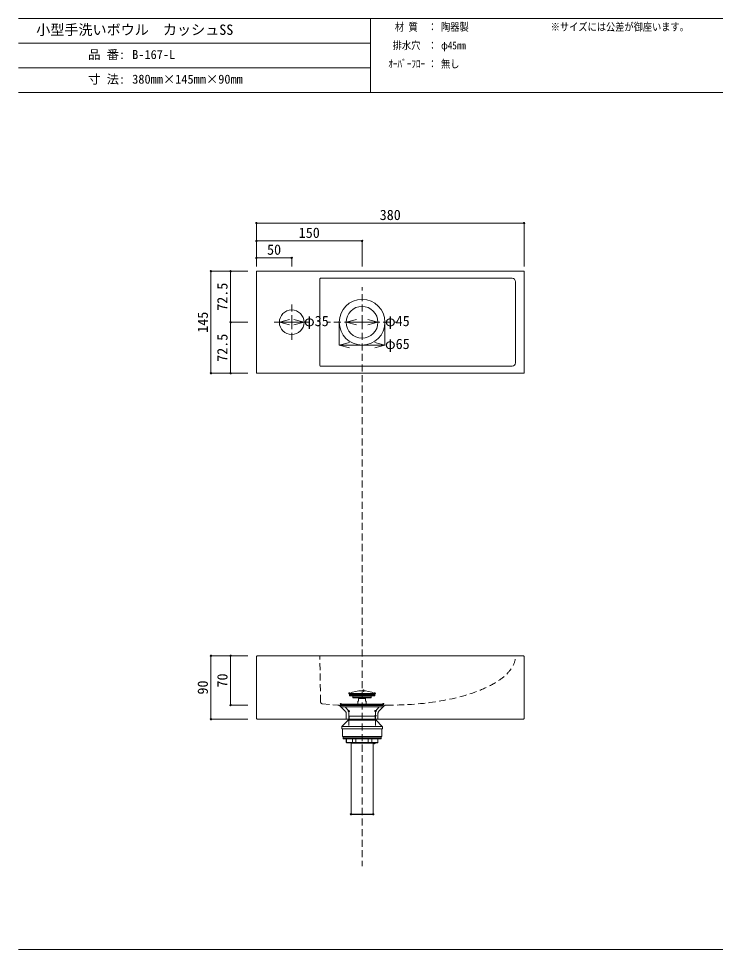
# Model space of a CAD drawing. Units: millimetres, scale not verified. Extents: x -1002 to 1043, y -687 to 1860.
# Drawn here: x -1002 to -12, y -687 to 635 of the extents above; entities that cross this region are included whole.
import ezdxf
from ezdxf.enums import TextEntityAlignment as Align

# ---------------------------------------------------------------- set-up
doc = ezdxf.new("R2010")
doc.units = ezdxf.units.MM
doc.header["$LTSCALE"] = 5
doc.header["$PDMODE"] = 32
doc.header["$PDSIZE"] = 2
doc.linetypes.add('DASHED2', pattern=[3, 2, -1])
doc.layers.add('F-0', color=7, linetype='Continuous', lineweight=15)
doc.styles.add('ＭＳ ゴシック', font='')
doc.styles.get('ＭＳ ゴシック').set_extended_font_data('MS Gothic')

msp = doc.modelspace()

# ---------------------------------------------------------------- linework, layer by layer
at = {"layer": 'F-0'}
for p, q in [((1002.034, 635.036), (-1002.086, 635.036)), ((-502.086, 635.036), (-502.086, 530.036)), ((-502.086, 600.036), (-1002.086, 600.036)), ((-502.086, 565.036), (-1002.086, 565.036)), ((1002.034, 530.036), (-1002.086, 530.036)), ((-664.223, 344.517), (-284.223, 344.517)), ((-664.223, 344.517), (-664.223, 282.851)), ((-284.223, 344.517), (-284.223, 282.851)), ((-664.223, 319.165), (-514.223, 319.165)), ((-664.223, 319.165), (-664.223, 282.851)), ((-514.223, 319.165), (-514.223, 282.851)), ((-664.223, 295.184), (-614.223, 295.184)), ((-664.223, 295.184), (-664.223, 282.851)), ((-614.223, 295.184), (-614.223, 282.851)), ((-728.872, 276.281), (-728.872, 131.281)), ((-728.872, 276.281), (-676.36, 276.281)), ((-701.027, 276.281), (-701.027, 203.781)), ((-701.027, 276.281), (-676.36, 276.281)), ((-664.223, 131.281), (-664.223, 276.281)), ((-284.223, 276.281), (-664.223, 276.281)), ((-574.223, 265.281), (-574.223, 142.281)), ((-573.223, 266.281), (-301.223, 266.281)), ((-284.223, 131.281), (-284.223, 276.281)), ((-296.223, 146.281), (-296.223, 261.281)), ((-701.027, 203.781), (-676.36, 203.781)), ((-701.027, 203.781), (-701.027, 131.281)), ((-631.723, 203.781), (-617.234, 207.664)), ((-631.723, 203.781), (-596.723, 203.781)), ((-631.723, 203.781), (-617.234, 199.899)), ((-596.723, 203.781), (-611.211, 207.664)), ((-596.723, 203.781), (-611.211, 199.899)), ((-546.723, 171.281), (-546.723, 203.781)), ((-536.723, 203.781), (-522.234, 207.664)), ((-536.723, 203.781), (-491.723, 203.781)), ((-536.723, 203.781), (-522.234, 199.899)), ((-491.723, 203.781), (-506.211, 207.664)), ((-491.723, 203.781), (-506.211, 199.899)), ((-481.723, 171.281), (-481.723, 203.781)), ((-546.723, 171.281), (-532.234, 175.164)), ((-481.723, 171.281), (-496.211, 175.164)), ((-546.723, 171.281), (-481.723, 171.281)), ((-546.723, 171.281), (-532.234, 167.399)), ((-481.723, 171.281), (-496.211, 167.399)), ((-573.223, 141.281), (-301.223, 141.281)), ((-728.872, 131.281), (-676.36, 131.281)), ((-701.027, 131.281), (-676.36, 131.281)), ((-284.223, 131.281), (-664.223, 131.281)), ((-728.872, -270.082), (-728.872, -360.082)), ((-728.872, -270.082), (-676.36, -270.082)), ((-701.027, -270.082), (-701.027, -340.082)), ((-701.027, -270.082), (-676.36, -270.082)), ((-664.223, -359.082), (-664.223, -271.082)), ((-285.223, -270.082), (-663.223, -270.082)), ((-284.223, -359.082), (-284.223, -271.082)), ((-532.223, -323.619), (-496.223, -323.619)), ((-532.223, -323.619), (-532.223, -324.619)), ((-532.223, -324.619), (-496.223, -324.619)), ((-532.223, -325.319), (-496.223, -325.319)), ((-532.223, -326.619), (-532.223, -325.319)), ((-532.223, -326.619), (-496.223, -326.619)), ((-532.022, -325.119), (-496.423, -325.119)), ((-531.723, -327.119), (-496.723, -327.119)), ((-527.223, -325.119), (-527.223, -324.619)), ((-527.223, -328.619), (-527.223, -327.119)), ((-527.223, -328.619), (-501.223, -328.619)), ((-527.223, -328.619), (-501.223, -328.619)), ((-527.223, -328.619), (-527.223, -329.619)), ((-527.223, -329.619), (-501.223, -329.619)), ((-519.223, -334.619), (-519.223, -329.624)), ((-509.223, -334.619), (-509.223, -329.624)), ((-501.223, -325.119), (-501.223, -324.619)), ((-501.223, -328.619), (-501.223, -327.119)), ((-501.223, -328.619), (-501.223, -329.619)), ((-496.223, -323.619), (-496.223, -324.619)), ((-496.223, -326.619), (-496.223, -325.319)), ((-701.027, -340.082), (-676.36, -340.082)), ((-544.223, -338.969), (-484.223, -338.969)), ((-544.223, -340.269), (-544.223, -338.969)), ((-544.223, -340.269), (-484.223, -340.269)), ((-542.741, -340.497), (-544.223, -340.269)), ((-542.741, -340.497), (-544.223, -340.269)), ((-544.223, -340.497), (-484.223, -340.497)), ((-544.223, -342.497), (-544.223, -340.497)), ((-544.223, -342.497), (-484.223, -342.497)), ((-533.223, -348.598), (-538.473, -342.497)), ((-520.123, -334.619), (-519.223, -334.619)), ((-520.123, -338.969), (-520.123, -334.619)), ((-509.223, -330.619), (-519.223, -330.619)), ((-509.223, -334.619), (-508.323, -334.619)), ((-508.323, -338.969), (-508.323, -334.619)), ((-495.223, -348.598), (-489.973, -342.497)), ((-485.704, -340.497), (-484.223, -340.269)), ((-485.704, -340.497), (-484.223, -340.269)), ((-484.223, -340.269), (-484.223, -338.969)), ((-484.223, -342.497), (-484.223, -340.497)), ((-533.223, -348.598), (-533.223, -356.19)), ((-495.223, -355.566), (-533.223, -355.566)), ((-533.223, -361.566), (-533.223, -355.566)), ((-533.223, -361.566), (-533.223, -355.566)), ((-533.223, -356.19), (-533.223, -369.142)), ((-532.723, -355.566), (-532.723, -361.566)), ((-495.723, -355.566), (-495.723, -361.566)), ((-495.223, -348.598), (-495.223, -356.19)), ((-495.223, -361.566), (-495.223, -355.566)), ((-495.223, -356.19), (-495.223, -368.938)), ((-728.872, -360.082), (-676.36, -360.082)), ((-285.223, -360.082), (-663.223, -360.082)), ((-542.914, -370.507), (-533.973, -361.566)), ((-533.973, -361.566), (-494.473, -361.566)), ((-485.531, -370.507), (-494.473, -361.566)), ((-485.473, -370.648), (-542.973, -370.648)), ((-542.973, -373.566), (-542.973, -370.648)), ((-542.973, -373.566), (-485.473, -373.566)), ((-485.531, -370.507), (-542.914, -370.507)), ((-542.223, -373.566), (-542.223, -384.566)), ((-486.223, -373.566), (-486.223, -384.566)), ((-485.473, -373.566), (-485.473, -370.648)), ((-486.223, -384.566), (-542.222, -384.566)), ((-541.223, -385.566), (-487.223, -385.566)), ((-541.223, -387.666), (-487.223, -387.666)), ((-540.723, -388.166), (-487.723, -388.166)), ((-540.473, -385.566), (-540.473, -384.566)), ((-536.723, -388.166), (-536.723, -393.066)), ((-536.723, -393.066), (-491.723, -393.066)), ((-536.543, -393.066), (-536.543, -388.166)), ((-492.223, -393.566), (-536.223, -393.566)), ((-529.973, -394.066), (-498.473, -394.066)), ((-529.973, -394.066), (-529.973, -495.117)), ((-529.723, -394.066), (-529.723, -393.566)), ((-527.843, -393.066), (-527.843, -388.166)), ((-522.922, -393.066), (-522.922, -388.166)), ((-505.523, -393.066), (-505.523, -388.166)), ((-500.602, -393.066), (-500.602, -388.166)), ((-498.723, -394.066), (-498.723, -393.566)), ((-498.473, -394.066), (-498.473, -495.117)), ((-491.903, -393.066), (-491.903, -388.166)), ((-491.723, -388.166), (-491.723, -393.066)), ((-487.973, -385.566), (-487.973, -384.566)), ((-529.973, -495.117), (-498.473, -495.117)), ((-529.772, -495.318), (-529.973, -495.117)), ((-529.772, -495.318), (-498.673, -495.318)), ((-498.673, -495.318), (-498.473, -495.117)), ((-1002.086, -687.064), (1002.034, -687.064))]:
    msp.add_line(p, q, dxfattribs=at)
at = {"layer": 'F-0', "linetype": 'DASHED2'}
for p, q in [((-514.223, 203.781), (-514.223, 253.781)), ((-614.223, 203.781), (-614.223, 233.781)), ((-614.223, 203.781), (-644.223, 203.781)), ((-614.223, 203.781), (-614.223, 173.781)), ((-614.223, 203.781), (-584.223, 203.781)), ((-514.223, 203.781), (-564.223, 203.781)), ((-514.223, 203.781), (-514.223, -568.871)), ((-514.223, 203.781), (-464.223, 203.781)), ((-573.29, -335.355), (-574.223, -270.082)), ((-570.535, -338.302), (-548.794, -340.082)), ((-538.187, -348.618), (-545.258, -341.547)), ((-490.258, -348.618), (-483.187, -341.547)), ((-536.723, -352.153), (-536.723, -360.082)), ((-491.723, -352.153), (-491.723, -360.082))]:
    msp.add_line(p, q, dxfattribs=at)
at = {"layer": 'F-0'}
for points in [[(-541.223, -385.566), (-541.223, -387.666), (-541.223, -385.566)], [(-536.543, -393.066), (-536.542, -393.084), (-536.541, -393.102), (-536.54, -393.12), (-536.537, -393.138), (-536.534, -393.156), (-536.531, -393.174), (-536.527, -393.191), (-536.522, -393.209), (-536.517, -393.226), (-536.511, -393.244), (-536.504, -393.261), (-536.497, -393.278), (-536.489, -393.294), (-536.481, -393.31), (-536.471, -393.326), (-536.462, -393.342), (-536.452, -393.357), (-536.441, -393.372), (-536.43, -393.387), (-536.418, -393.401), (-536.405, -393.414), (-536.392, -393.427), (-536.379, -393.44), (-536.365, -393.452), (-536.351, -393.464), (-536.337, -393.475), (-536.322, -393.485), (-536.306, -393.495), (-536.291, -393.504), (-536.275, -393.513), (-536.259, -393.521), (-536.242, -393.528)], [(-536.217, -393.538), (-536.211, -393.54), (-536.205, -393.542), (-536.198, -393.544), (-536.192, -393.546), (-536.185, -393.548), (-536.179, -393.55), (-536.172, -393.552), (-536.166, -393.553), (-536.159, -393.555), (-536.153, -393.556), (-536.146, -393.557), (-536.139, -393.558), (-536.133, -393.56), (-536.126, -393.561), (-536.119, -393.562), (-536.113, -393.562), (-536.106, -393.563), (-536.099, -393.564), (-536.093, -393.564), (-536.086, -393.565), (-536.079, -393.565), (-536.072, -393.565), (-536.066, -393.565), (-536.059, -393.566)], [(-527.843, -393.066), (-527.843, -393.08), (-527.842, -393.094), (-527.841, -393.109), (-527.84, -393.123), (-527.839, -393.138), (-527.837, -393.152), (-527.835, -393.166), (-527.832, -393.181), (-527.83, -393.195), (-527.827, -393.209), (-527.823, -393.223), (-527.819, -393.237), (-527.815, -393.251), (-527.811, -393.265), (-527.806, -393.278), (-527.801, -393.292), (-527.796, -393.305), (-527.79, -393.319), (-527.784, -393.332), (-527.777, -393.345), (-527.771, -393.358), (-527.764, -393.37), (-527.756, -393.383), (-527.748, -393.395), (-527.74, -393.407), (-527.731, -393.418), (-527.722, -393.43), (-527.713, -393.441), (-527.703, -393.452), (-527.693, -393.462), (-527.683, -393.472), (-527.672, -393.482), (-527.661, -393.491), (-527.649, -393.5), (-527.638, -393.509), (-527.626, -393.516), (-527.613, -393.524), (-527.6, -393.531), (-527.587, -393.537)], [(-527.587, -393.537), (-527.574, -393.543), (-527.56, -393.548), (-527.546, -393.553), (-527.532, -393.556), (-527.518, -393.56), (-527.503, -393.562), (-527.489, -393.564), (-527.475, -393.565), (-527.46, -393.566)], [(-522.922, -393.066), (-522.922, -393.075), (-522.922, -393.084), (-522.922, -393.094), (-522.922, -393.103), (-522.922, -393.112), (-522.922, -393.122), (-522.922, -393.131), (-522.921, -393.14), (-522.921, -393.15), (-522.921, -393.159), (-522.92, -393.168), (-522.92, -393.178), (-522.919, -393.187), (-522.919, -393.196), (-522.918, -393.206), (-522.918, -393.215), (-522.917, -393.224), (-522.917, -393.234), (-522.916, -393.243), (-522.915, -393.252), (-522.914, -393.261), (-522.914, -393.271), (-522.913, -393.28), (-522.912, -393.289), (-522.911, -393.299), (-522.91, -393.308), (-522.909, -393.317), (-522.908, -393.326), (-522.907, -393.336), (-522.905, -393.345), (-522.904, -393.354), (-522.903, -393.363), (-522.901, -393.373), (-522.9, -393.382), (-522.898, -393.391), (-522.897, -393.4), (-522.895, -393.41), (-522.893, -393.419), (-522.891, -393.428)], [(-522.891, -393.428), (-522.889, -393.437), (-522.887, -393.446), (-522.885, -393.456), (-522.882, -393.465), (-522.88, -393.474), (-522.877, -393.482), (-522.875, -393.491), (-522.872, -393.5), (-522.869, -393.508), (-522.865, -393.517), (-522.861, -393.526), (-522.856, -393.535), (-522.851, -393.544), (-522.845, -393.553), (-522.838, -393.559), (-522.83, -393.564), (-522.821, -393.566)], [(-505.554, -393.428), (-505.556, -393.437), (-505.558, -393.446), (-505.561, -393.456), (-505.563, -393.465), (-505.565, -393.474), (-505.568, -393.482), (-505.571, -393.491), (-505.573, -393.5), (-505.577, -393.508), (-505.58, -393.517), (-505.584, -393.526), (-505.589, -393.535), (-505.594, -393.544), (-505.6, -393.553), (-505.607, -393.559), (-505.615, -393.564), (-505.624, -393.566)], [(-505.523, -393.066), (-505.523, -393.075), (-505.523, -393.084), (-505.523, -393.094), (-505.523, -393.103), (-505.523, -393.112), (-505.523, -393.122), (-505.524, -393.131), (-505.524, -393.14), (-505.524, -393.15), (-505.525, -393.159), (-505.525, -393.168), (-505.525, -393.178), (-505.526, -393.187), (-505.526, -393.196), (-505.527, -393.206), (-505.527, -393.215), (-505.528, -393.224), (-505.529, -393.234), (-505.529, -393.243), (-505.53, -393.252), (-505.531, -393.261), (-505.532, -393.271), (-505.532, -393.28), (-505.533, -393.289), (-505.534, -393.299), (-505.535, -393.308), (-505.536, -393.317), (-505.537, -393.326), (-505.538, -393.336), (-505.54, -393.345), (-505.541, -393.354), (-505.542, -393.363), (-505.544, -393.373), (-505.545, -393.382), (-505.547, -393.391), (-505.549, -393.4), (-505.55, -393.41), (-505.552, -393.419), (-505.554, -393.428)], [(-500.858, -393.537), (-500.872, -393.543), (-500.885, -393.548), (-500.899, -393.553), (-500.913, -393.556), (-500.927, -393.56), (-500.942, -393.562), (-500.956, -393.564), (-500.971, -393.565), (-500.985, -393.566)], [(-500.602, -393.066), (-500.603, -393.08), (-500.603, -393.094), (-500.604, -393.109), (-500.605, -393.123), (-500.606, -393.138), (-500.608, -393.152), (-500.61, -393.166), (-500.613, -393.181), (-500.615, -393.195), (-500.619, -393.209), (-500.622, -393.223), (-500.626, -393.237), (-500.63, -393.251), (-500.634, -393.265), (-500.639, -393.278), (-500.644, -393.292), (-500.649, -393.305), (-500.655, -393.319), (-500.661, -393.332), (-500.668, -393.345), (-500.675, -393.358), (-500.682, -393.37), (-500.689, -393.383), (-500.697, -393.395), (-500.705, -393.407), (-500.714, -393.418), (-500.723, -393.43), (-500.732, -393.441), (-500.742, -393.452), (-500.752, -393.462), (-500.762, -393.472), (-500.773, -393.482), (-500.784, -393.491), (-500.796, -393.5), (-500.808, -393.509), (-500.82, -393.516), (-500.832, -393.524), (-500.845, -393.531), (-500.858, -393.537)], [(-492.228, -393.538), (-492.234, -393.54), (-492.24, -393.542), (-492.247, -393.544), (-492.253, -393.546), (-492.26, -393.548), (-492.266, -393.55), (-492.273, -393.552), (-492.279, -393.553), (-492.286, -393.555), (-492.293, -393.556), (-492.299, -393.557), (-492.306, -393.558), (-492.312, -393.56), (-492.319, -393.561), (-492.326, -393.562), (-492.333, -393.562), (-492.339, -393.563), (-492.346, -393.564), (-492.353, -393.564), (-492.359, -393.565), (-492.366, -393.565), (-492.373, -393.565), (-492.38, -393.565), (-492.386, -393.566)], [(-491.903, -393.066), (-491.903, -393.084), (-491.904, -393.102), (-491.906, -393.12), (-491.908, -393.138), (-491.911, -393.156), (-491.914, -393.174), (-491.918, -393.191), (-491.923, -393.209), (-491.929, -393.226), (-491.935, -393.244), (-491.941, -393.261), (-491.948, -393.278), (-491.956, -393.294), (-491.965, -393.31), (-491.974, -393.326), (-491.983, -393.342), (-491.994, -393.357), (-492.004, -393.372), (-492.016, -393.387), (-492.028, -393.401), (-492.04, -393.414), (-492.053, -393.427), (-492.066, -393.44), (-492.08, -393.452), (-492.094, -393.464), (-492.109, -393.475), (-492.123, -393.485), (-492.139, -393.495), (-492.154, -393.504), (-492.17, -393.513), (-492.187, -393.521), (-492.203, -393.528)], [(-487.223, -385.566), (-487.223, -387.666), (-487.223, -385.566)]]:
    msp.add_lwpolyline(points, dxfattribs=at)
for centre, radius in [((-514.223, 203.781), 32.5), ((-514.223, 203.781), 22.5), ((-614.223, 203.781), 17.5)]:
    msp.add_circle(centre, radius, dxfattribs=at)
for centre, radius, start, end in [((-573.223, 265.281), 1, 90, 180), ((-301.223, 261.281), 5, 0, 90), ((-301.223, 146.281), 5, 270, 0), ((-573.223, 142.281), 1, 180, 270), ((-663.223, -271.082), 1, 90, 180), ((-285.223, -271.082), 1, 0, 90), ((-514.223, -362.119), 42.5, 64.94238, 115.05762), ((-532.023, -325.319), 0.2, 90, 180), ((-531.723, -326.619), 0.5, 180, 270), ((-496.723, -326.619), 0.5, 270, 0), ((-496.423, -325.319), 0.2, 0, 90), ((-663.223, -359.082), 1, 180, 270), ((-285.223, -359.082), 1, 270, 0), ((-542.773, -370.648), 0.2, 135, 180), ((-485.673, -370.648), 0.2, 0, 45), ((-540.723, -387.666), 0.5, 180, 270), ((-536.223, -393.066), 0.5, 180, 270), ((-536.059, -393.095), 0.47, 247.09102, 250.33614), ((-492.386, -393.095), 0.47, 289.66386, 292.90898), ((-492.223, -393.066), 0.5, 270, 0), ((-487.723, -387.666), 0.5, 270, 0)]:
    msp.add_arc(centre, radius, start, end, dxfattribs=at)
at = {"layer": 'F-0', "linetype": 'DASHED2'}
for centre, radius, start, end in [((-570.29, -335.312), 3, 180.81846, 265.31963), ((-548.794, -345.082), 5, 45, 90), ((-479.652, -345.082), 5, 90, 135), ((-541.723, -352.153), 5, 0, 45), ((-486.723, -352.153), 5, 135, 180)]:
    msp.add_arc(centre, radius, start, end, dxfattribs=at)
msp.add_ellipse((-474.212, -270.082), major_axis=(178, 0), ratio=0.393258, start_param=4.68184154, end_param=6.27247793, dxfattribs=at)
at = {"layer": 'F-0'}
for p in [(-664.223, 344.517), (-284.223, 344.517), (-664.223, 319.165), (-514.223, 319.165), (-664.223, 295.184), (-614.223, 295.184), (-728.872, 276.281), (-701.027, 276.281), (-701.027, 203.781), (-728.872, 131.281), (-701.027, 131.281), (-728.872, -270.082), (-701.027, -270.082), (-532.223, -323.462), (-512.365, -319.619), (-496.223, -323.462), (-701.027, -340.082), (-544.223, -338.969), (-484.223, -338.64), (-533.223, -348.598), (-495.223, -348.598), (-495.223, -355.361), (-728.872, -360.082), (-496.615, -394.066), (-529.973, -495.117), (-498.473, -495.117)]:
    msp.add_point(p, dxfattribs=at)

# ---------------------------------------------------------------- texts
at = {"layer": 'F-0', "style": 'ＭＳ ゴシック'}
for s, height, p in [('小型手洗いボウル\u3000カッシュSS', 14.66, (-977.086, 607.536)), ('品 番:', 12.83, (-903.336, 573.786)), ('B-167-L', 12.83, (-840.774, 573.786)), ('寸 法:', 12.83, (-903.336, 538.786)), ('380mm×145mm×90mm', 12.83, (-840.774, 538.786)), ('380', 14.66, (-489.223, 344.517)), ('150', 14.66, (-604.223, 319.165)), ('50', 14.66, (-649.223, 295.184)), ('φ35', 14.66, (-596.723, 193.781)), ('φ45', 14.66, (-481.723, 193.781)), ('φ65', 14.66, (-481.723, 161.281))]:
    msp.add_text(s, height=height, dxfattribs=at).set_placement(p, align=Align.BOTTOM_LEFT)
at = {"layer": 'F-0', "style": 'ＭＳ ゴシック', "width": 0.85}
for s, p in [('材 質', (-467.711, 614.411)), ('：', (-420.836, 614.411)), ('陶器製', (-402.086, 614.411)), ('※サイズには公差が御座います。', (-246.359, 614.411)), ('排水穴', (-470.836, 588.161)), ('：', (-420.836, 588.161)), ('φ45mm', (-402.086, 588.161)), ('ｵｰﾊﾞｰﾌﾛｰ', (-477.086, 561.911)), ('：', (-420.836, 561.911)), ('無し', (-402.086, 561.911))]:
    msp.add_text(s, height=11, dxfattribs=at).set_placement(p, align=Align.BOTTOM_LEFT)
at = {"layer": 'F-0', "style": 'ＭＳ ゴシック'}
for s, p in [('72.5', (-701.027, 220.031)), ('145', (-728.872, 188.781)), ('72.5', (-701.027, 147.531)), ('70', (-701.027, -315.082)), ('90', (-728.872, -325.082))]:
    msp.add_text(s, height=14.66, rotation=90, dxfattribs=at).set_placement(p, align=Align.BOTTOM_LEFT)

doc.saveas('drawing.dxf')
